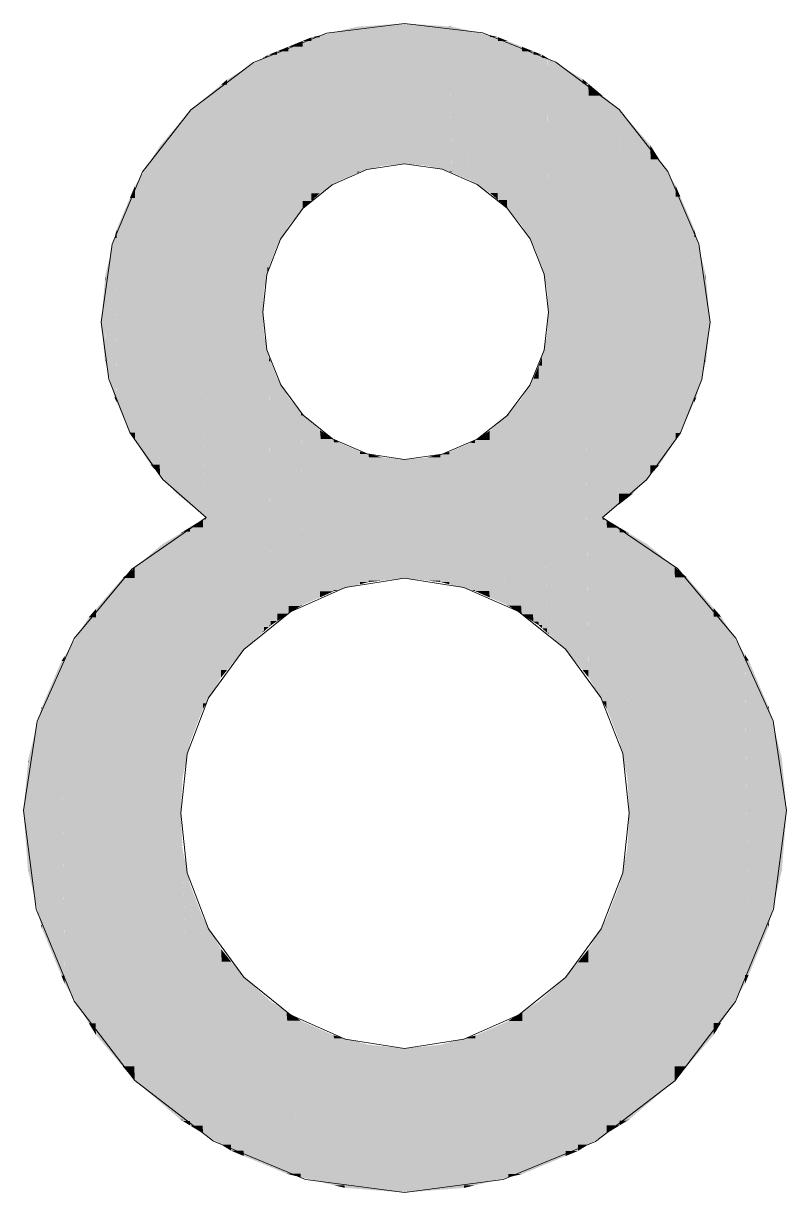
# Model space of a CAD drawing. Extents: x -1 to 1342, y -35 to 723.
# Drawn here: x 1213.49 to 1214.868, y 276.803 to 278.916 of the extents above; entities that cross this region are included whole.
import ezdxf

# ---------------------------------------------------------------- set-up
doc = ezdxf.new("R2010")
doc.units = 0
doc.layers.get('0').update_dxf_attribs({"lineweight": 18})
doc.layers.add('P11_Plankopf_Ausführung_AF_4_800 Plankopf', color=7, linetype='Continuous', lineweight=25)

# ---------------------------------------------------------------- blocks, each defined once
blk = doc.blocks.new('Referenz-A0SKLQSHLL', base_point=(1054.4775, 131.3883))
at = {"layer": 'P11_Plankopf_Ausführung_AF_4_800 Plankopf', "color": 0, "linetype": 'Continuous', "lineweight": 13, "ltscale": 16.9}
for p, q in [((1214.1777, 278.9157), (1214.0369, 278.8982)), ((1214.3192, 278.8987), (1214.1777, 278.9157)), ((1214.0369, 278.8982), (1213.9054, 278.8448)), ((1214.4515, 278.8457), (1214.3192, 278.8987)), ((1213.9054, 278.8448), (1213.7922, 278.7593)), ((1214.5655, 278.7603), (1214.4515, 278.8457)), ((1213.7922, 278.7593), (1213.705, 278.6473)), ((1214.6536, 278.6482), (1214.5655, 278.7603)), ((1214.1101, 278.6517), (1214.0475, 278.624)), ((1214.1777, 278.6622), (1214.1101, 278.6517)), ((1214.246, 278.6522), (1214.1777, 278.6622)), ((1214.3094, 278.6248), (1214.246, 278.6522)), ((1213.705, 278.6473), (1213.6498, 278.5166)), ((1214.7097, 278.5172), (1214.6536, 278.6482)), ((1214.0475, 278.624), (1213.9942, 278.581)), ((1214.3636, 278.582), (1214.3094, 278.6248)), ((1213.9942, 278.581), (1213.9538, 278.5257)), ((1214.4048, 278.5266), (1214.3636, 278.582)), ((1213.9538, 278.5257), (1213.9292, 278.4619)), ((1214.4303, 278.4624), (1214.4048, 278.5266)), ((1213.6498, 278.5166), (1213.6303, 278.3761)), ((1214.7299, 278.3761), (1214.7097, 278.5172)), ((1213.9292, 278.4619), (1213.9219, 278.3938)), ((1214.4383, 278.3938), (1214.4303, 278.4624)), ((1213.6303, 278.3761), (1213.6441, 278.2732)), ((1213.9219, 278.3938), (1213.9294, 278.3261)), ((1214.43, 278.3256), (1214.4383, 278.3938)), ((1214.7153, 278.2726), (1214.7299, 278.3761)), ((1213.9294, 278.3261), (1213.9543, 278.2626)), ((1214.4044, 278.2618), (1214.43, 278.3256)), ((1213.6441, 278.2732), (1213.6819, 278.1765)), ((1214.6763, 278.1757), (1214.7153, 278.2726)), ((1213.9543, 278.2626), (1213.9947, 278.2078)), ((1214.3631, 278.2068), (1214.4044, 278.2618)), ((1213.9947, 278.2078), (1214.0479, 278.1653)), ((1214.309, 278.1644), (1214.3631, 278.2068)), ((1213.6819, 278.1765), (1213.7416, 278.0916)), ((1214.0479, 278.1653), (1214.1103, 278.138)), ((1214.2458, 278.1374), (1214.309, 278.1644)), ((1214.6153, 278.0909), (1214.6763, 278.1757)), ((1214.1103, 278.138), (1214.1777, 278.1277)), ((1214.1777, 278.1277), (1214.2458, 278.1374)), ((1213.7416, 278.0916), (1213.8197, 278.0232)), ((1214.5357, 278.0232), (1214.6153, 278.0909)), ((1213.8197, 278.0232), (1213.6857, 277.9298)), ((1214.6711, 277.9308), (1214.5357, 278.0232)), ((1214.7764, 277.8052), (1214.6711, 277.9308)), ((1213.6857, 277.9298), (1213.5815, 277.8041)), ((1214.1777, 277.9131), (1214.0708, 277.8964)), ((1214.2849, 277.8966), (1214.1777, 277.9131)), ((1214.0708, 277.8964), (1213.9719, 277.8525)), ((1214.3842, 277.853), (1214.2849, 277.8966)), ((1213.9719, 277.8525), (1213.8878, 277.7846)), ((1214.4688, 277.7851), (1214.3842, 277.853)), ((1213.5815, 277.8041), (1213.5145, 277.6552)), ((1214.8437, 277.6558), (1214.7764, 277.8052)), ((1213.8878, 277.7846), (1213.8241, 277.6972)), ((1214.5329, 277.6976), (1214.4688, 277.7851)), ((1213.8241, 277.6972), (1213.7851, 277.5962)), ((1214.5723, 277.5965), (1214.5329, 277.6976)), ((1213.5145, 277.6552), (1213.4896, 277.4938)), ((1214.8682, 277.4938), (1214.8437, 277.6558)), ((1213.7851, 277.5962), (1213.7737, 277.4887)), ((1214.5841, 277.4887), (1214.5723, 277.5965)), ((1213.4896, 277.4938), (1213.5127, 277.3153)), ((1213.7737, 277.4887), (1213.7851, 277.3811)), ((1214.5723, 277.3808), (1214.5841, 277.4887)), ((1214.8447, 277.3151), (1214.8682, 277.4938)), ((1213.7851, 277.3811), (1213.824, 277.2801)), ((1214.533, 277.2796), (1214.5723, 277.3808)), ((1213.5127, 277.3153), (1213.5813, 277.149)), ((1214.7757, 277.1485), (1214.8447, 277.3151)), ((1213.824, 277.2801), (1213.8877, 277.1926)), ((1214.4689, 277.1921), (1214.533, 277.2796)), ((1213.8877, 277.1926), (1213.9719, 277.1246)), ((1214.3843, 277.1242), (1214.4689, 277.1921)), ((1213.5813, 277.149), (1213.6906, 277.006)), ((1214.666, 277.0055), (1214.7757, 277.1485)), ((1213.9719, 277.1246), (1214.0708, 277.0807)), ((1214.2849, 277.0804), (1214.3843, 277.1242)), ((1214.0708, 277.0807), (1214.1777, 277.0639)), ((1214.1777, 277.0639), (1214.2849, 277.0804)), ((1213.6906, 277.006), (1213.8332, 276.8962)), ((1214.5229, 276.8958), (1214.666, 277.0055)), ((1213.8332, 276.8962), (1213.9993, 276.8271)), ((1214.3564, 276.8268), (1214.5229, 276.8958)), ((1213.9993, 276.8271), (1214.1777, 276.8033)), ((1214.1777, 276.8033), (1214.3564, 276.8268))]:
    blk.add_line(p, q, dxfattribs=at)
at = {"layer": 'P11_Plankopf_Ausführung_AF_4_800 Plankopf', "color": 0, "linetype": 'Continuous', "lineweight": 0, "ltscale": 0.0169}
for points in [[(1214.0926, 278.9019), (1214.0594, 278.9019), (1214.0926, 278.9096)], [(1214.097, 278.9096), (1214.0926, 278.9096), (1214.097, 278.9099)], [(1214.097, 278.6475), (1214.0926, 278.6475), (1214.0926, 278.9096)], [(1214.097, 278.6475), (1214.097, 278.9096), (1214.0926, 278.9096)], [(1214.1368, 278.9099), (1214.097, 278.9099), (1214.1368, 278.9128)], [(1214.1368, 278.658), (1214.097, 278.658), (1214.097, 278.9099)], [(1214.1368, 278.658), (1214.1368, 278.9099), (1214.097, 278.9099)], [(1214.1777, 278.9128), (1214.1368, 278.9128), (1214.1777, 278.9157)], [(1214.1777, 278.6622), (1214.1368, 278.6622), (1214.1368, 278.9128)], [(1214.1777, 278.6622), (1214.1777, 278.9128), (1214.1368, 278.9128)], [(1214.2184, 278.6622), (1214.1777, 278.6622), (1214.1777, 278.9157)], [(1214.219, 278.9129), (1214.1781, 278.9129), (1214.1777, 278.9157)], [(1214.219, 278.6584), (1214.219, 278.9129), (1214.1781, 278.9129)], [(1214.2577, 278.6584), (1214.219, 278.6584), (1214.219, 278.9129)], [(1214.2592, 278.9102), (1214.2194, 278.9102), (1214.219, 278.9129)], [(1214.2592, 278.6481), (1214.2592, 278.9102), (1214.2194, 278.9102)], [(1214.2631, 278.6481), (1214.2592, 278.6481), (1214.2592, 278.9102)], [(1214.2632, 278.91), (1214.2592, 278.91), (1214.2592, 278.9102)], [(1214.2632, 278.6464), (1214.2632, 278.91), (1214.2592, 278.91)], [(1214.2955, 278.6464), (1214.2632, 278.6464), (1214.2632, 278.91)], [(1214.2974, 278.9022), (1214.2641, 278.9022), (1214.2632, 278.91)], [(1213.9942, 278.8735), (1213.9682, 278.8735), (1213.9942, 278.8841)], [(1214.0095, 278.8841), (1213.9942, 278.8841), (1214.0095, 278.8903)], [(1214.0095, 278.5948), (1213.9942, 278.5948), (1213.9942, 278.8841)], [(1214.0095, 278.5948), (1214.0095, 278.8841), (1213.9942, 278.8841)], [(1214.0248, 278.8903), (1214.0095, 278.8903), (1214.0248, 278.8938)], [(1214.0248, 278.6085), (1214.0095, 278.6085), (1214.0095, 278.8903)], [(1214.0248, 278.6085), (1214.0248, 278.8903), (1214.0095, 278.8903)], [(1214.0594, 278.8938), (1214.0248, 278.8938), (1214.0594, 278.9019)], [(1214.0594, 278.6308), (1214.0248, 278.6308), (1214.0248, 278.8938)], [(1214.0594, 278.6308), (1214.0594, 278.8938), (1214.0248, 278.8938)], [(1214.0926, 278.6455), (1214.0594, 278.6455), (1214.0594, 278.9019)], [(1214.0926, 278.6455), (1214.0926, 278.9019), (1214.0594, 278.9019)], [(1214.2974, 278.6316), (1214.2974, 278.9022), (1214.2641, 278.9022)], [(1214.3298, 278.6316), (1214.2974, 278.6316), (1214.2974, 278.9022)], [(1214.3324, 278.8942), (1214.2983, 278.8942), (1214.2974, 278.9022)], [(1214.3324, 278.6094), (1214.3324, 278.8942), (1214.2983, 278.8942)], [(1214.3461, 278.6094), (1214.3324, 278.6094), (1214.3324, 278.8942)], [(1214.3467, 278.8909), (1214.3326, 278.8909), (1214.3324, 278.8942)], [(1214.3467, 278.5969), (1214.3467, 278.8909), (1214.3326, 278.8909)], [(1214.3628, 278.5969), (1214.3467, 278.5969), (1214.3467, 278.8909)], [(1214.3636, 278.8841), (1214.3471, 278.8841), (1214.3467, 278.8909)], [(1214.3636, 278.582), (1214.3636, 278.8841), (1214.3471, 278.8841)], [(1214.3875, 278.582), (1214.3636, 278.582), (1214.3636, 278.8841)], [(1214.3901, 278.8735), (1214.3644, 278.8735), (1214.3636, 278.8841)], [(1213.9476, 278.8591), (1213.9327, 278.8591), (1213.9476, 278.8651)], [(1213.9682, 278.8651), (1213.9476, 278.8651), (1213.9682, 278.8735)], [(1213.9682, 278.5491), (1213.9476, 278.5491), (1213.9476, 278.8651)], [(1213.9682, 278.5491), (1213.9682, 278.8651), (1213.9476, 278.8651)], [(1213.9942, 278.581), (1213.9682, 278.581), (1213.9682, 278.8735)], [(1213.9942, 278.581), (1213.9942, 278.8735), (1213.9682, 278.8735)], [(1214.3901, 278.55), (1214.3901, 278.8735), (1214.3644, 278.8735)], [(1214.4091, 278.55), (1214.3901, 278.55), (1214.3901, 278.8735)], [(1214.4112, 278.865), (1214.3906, 278.865), (1214.3901, 278.8735)], [(1214.4112, 278.5143), (1214.4112, 278.865), (1214.3906, 278.865)], [(1214.4248, 278.5143), (1214.4112, 278.5143), (1214.4112, 278.865)], [(1214.4262, 278.859), (1214.4115, 278.859), (1214.4112, 278.865)], [(1213.9219, 278.8325), (1213.8878, 278.8325), (1213.9219, 278.853)], [(1213.9241, 278.853), (1213.9219, 278.853), (1213.9241, 278.8544)], [(1213.9241, 278.4349), (1213.9219, 278.4349), (1213.9219, 278.853)], [(1213.9241, 278.4349), (1213.9241, 278.853), (1213.9219, 278.853)], [(1213.9305, 278.8544), (1213.9241, 278.8544), (1213.9305, 278.8582)], [(1213.9305, 278.4647), (1213.9241, 278.4647), (1213.9241, 278.8544)], [(1213.9305, 278.4647), (1213.9305, 278.8544), (1213.9241, 278.8544)], [(1213.9327, 278.8582), (1213.9305, 278.8582), (1213.9327, 278.8591)], [(1213.9327, 278.4751), (1213.9305, 278.4751), (1213.9305, 278.8582)], [(1213.9327, 278.4751), (1213.9327, 278.8582), (1213.9305, 278.8582)], [(1213.9476, 278.5135), (1213.9327, 278.5135), (1213.9327, 278.8591)], [(1213.9476, 278.5135), (1213.9476, 278.8591), (1213.9327, 278.8591)], [(1214.4262, 278.4766), (1214.4262, 278.859), (1214.4115, 278.859)], [(1214.4266, 278.4766), (1214.4262, 278.4766), (1214.4262, 278.859)], [(1214.4266, 278.8588), (1214.4262, 278.8588), (1214.4262, 278.859)], [(1214.4266, 278.4757), (1214.4266, 278.8588), (1214.4262, 278.8588)], [(1214.4348, 278.4757), (1214.4266, 278.4757), (1214.4266, 278.8588)], [(1214.4356, 278.8534), (1214.4267, 278.8534), (1214.4266, 278.8588)], [(1214.4356, 278.4352), (1214.4356, 278.8534), (1214.4267, 278.8534)], [(1214.4381, 278.4352), (1214.4356, 278.4352), (1214.4356, 278.8534)], [(1214.4383, 278.8518), (1214.4357, 278.8518), (1214.4356, 278.8534)], [(1214.4383, 278.3938), (1214.4383, 278.8518), (1214.4357, 278.8518)], [(1214.468, 277.8123), (1214.4383, 277.8123), (1214.4383, 278.8518)], [(1214.4688, 278.8336), (1214.4388, 278.8336), (1214.4383, 278.8518)], [(1213.8878, 278.8142), (1213.8575, 278.8142), (1213.8878, 278.8325)], [(1213.9219, 277.8152), (1213.8878, 277.8152), (1213.8878, 278.8325)], [(1213.9219, 277.8152), (1213.9219, 278.8325), (1213.8878, 278.8325)], [(1214.4688, 277.7851), (1214.4688, 278.8336), (1214.4388, 278.8336)], [(1214.4987, 277.7851), (1214.4688, 277.7851), (1214.4688, 278.8336)], [(1214.4998, 278.8151), (1214.4693, 278.8151), (1214.4688, 278.8336)], [(1213.8468, 278.7824), (1213.8197, 278.7824), (1213.8468, 278.8052)], [(1213.8575, 278.8052), (1213.8468, 278.8052), (1213.8575, 278.8142)], [(1213.8575, 277.7473), (1213.8468, 277.7473), (1213.8468, 278.8052)], [(1213.8575, 277.7473), (1213.8575, 278.8052), (1213.8468, 278.8052)], [(1213.8878, 277.7846), (1213.8575, 277.7846), (1213.8575, 278.8142)], [(1213.8878, 277.7846), (1213.8878, 278.8142), (1213.8575, 278.8142)], [(1214.4998, 277.7472), (1214.4998, 278.8151), (1214.4693, 278.8151)], [(1214.5099, 277.7472), (1214.4998, 277.7472), (1214.4998, 278.8151)], [(1214.5101, 278.8065), (1214.4998, 278.8065), (1214.4998, 278.8151)], [(1214.5101, 277.7346), (1214.5101, 278.8065), (1214.4998, 278.8065)], [(1214.5347, 277.7346), (1214.5101, 277.7346), (1214.5101, 278.8065)], [(1214.5357, 278.7851), (1214.5106, 278.7851), (1214.5101, 278.8065)], [(1213.8197, 278.7593), (1213.7922, 278.7593), (1213.8197, 278.7824)], [(1213.8468, 277.7341), (1213.8197, 277.7341), (1213.8197, 278.7824)], [(1213.8468, 277.7341), (1213.8468, 278.7824), (1213.8197, 278.7824)], [(1214.5357, 277.6906), (1214.5357, 278.7851), (1214.5106, 278.7851)], [(1214.5655, 278.0465), (1214.5357, 278.0465), (1214.5357, 278.7851)], [(1214.5655, 278.7603), (1214.5367, 278.7603), (1214.5357, 278.7851)], [(1213.7922, 278.7287), (1213.7657, 278.7287), (1213.7922, 278.7593)], [(1213.8188, 278.0453), (1213.7922, 278.0453), (1213.7922, 278.7593)], [(1213.8197, 278.0232), (1213.8197, 278.7593), (1213.7922, 278.7593)], [(1214.5655, 278.0465), (1214.5655, 278.7603), (1214.5367, 278.7603)], [(1214.5906, 278.0662), (1214.5655, 278.0662), (1214.5655, 278.7603)], [(1214.5906, 278.7316), (1214.5666, 278.7316), (1214.5655, 278.7603)], [(1213.7657, 278.6948), (1213.7364, 278.6948), (1213.7657, 278.7287)], [(1213.7914, 278.0667), (1213.7657, 278.0667), (1213.7657, 278.7287)], [(1213.7922, 278.0453), (1213.7922, 278.7287), (1213.7657, 278.7287)], [(1214.5906, 278.0662), (1214.5906, 278.7316), (1214.5666, 278.7316)], [(1214.6219, 278.1001), (1214.5906, 278.1001), (1214.5906, 278.7316)], [(1214.6219, 278.6958), (1214.5924, 278.6958), (1214.5906, 278.7316)], [(1213.7364, 278.6676), (1213.7194, 278.6676), (1213.7364, 278.6948)], [(1213.7642, 278.0994), (1213.7364, 278.0994), (1213.7364, 278.6948)], [(1213.7657, 278.0667), (1213.7657, 278.6948), (1213.7364, 278.6948)], [(1214.6219, 278.1001), (1214.6219, 278.6958), (1214.5924, 278.6958)], [(1214.6379, 278.1175), (1214.6219, 278.1175), (1214.6219, 278.6958)], [(1214.6379, 278.6703), (1214.6226, 278.6703), (1214.6219, 278.6958)], [(1214.6379, 278.1175), (1214.6379, 278.6703), (1214.6226, 278.6703)], [(1214.6675, 278.1623), (1214.6379, 278.1623), (1214.6379, 278.6703)], [(1214.6675, 278.6232), (1214.6407, 278.6232), (1214.6379, 278.6703)], [(1213.7194, 278.6224), (1213.6913, 278.6224), (1213.7194, 278.6676)], [(1213.7358, 278.1183), (1213.7194, 278.1183), (1213.7194, 278.6676)], [(1213.7364, 278.0994), (1213.7364, 278.6676), (1213.7194, 278.6676)], [(1214.097, 278.6475), (1214.1368, 278.658), (1214.097, 278.658)], [(1214.1368, 278.658), (1214.1777, 278.6622), (1214.1368, 278.6622)], [(1214.219, 278.6584), (1214.2184, 278.6622), (1214.1777, 278.6622)], [(1214.2592, 278.6481), (1214.2577, 278.6584), (1214.219, 278.6584)], [(1214.0248, 278.6085), (1214.0594, 278.6308), (1214.0248, 278.6308)], [(1214.0594, 278.6308), (1214.0926, 278.6455), (1214.0594, 278.6455)], [(1214.0926, 278.6455), (1214.097, 278.6475), (1214.0926, 278.6475)], [(1214.2632, 278.6464), (1214.2631, 278.6481), (1214.2592, 278.6481)], [(1214.2974, 278.6316), (1214.2955, 278.6464), (1214.2632, 278.6464)], [(1214.3324, 278.6094), (1214.3298, 278.6316), (1214.2974, 278.6316)], [(1213.6913, 278.6003), (1213.6819, 278.6003), (1213.6913, 278.6224)], [(1213.717, 278.162), (1213.6913, 278.162), (1213.6913, 278.6224)], [(1213.7194, 278.1183), (1213.7194, 278.6224), (1213.6913, 278.6224)], [(1214.0095, 278.5948), (1214.0248, 278.6085), (1214.0095, 278.6085)], [(1214.3467, 278.5969), (1214.3461, 278.6094), (1214.3324, 278.6094)], [(1214.6675, 278.1623), (1214.6675, 278.6232), (1214.6407, 278.6232)], [(1214.6763, 278.1757), (1214.6675, 278.1757), (1214.6675, 278.6232)], [(1214.6763, 278.6026), (1214.6679, 278.6026), (1214.6675, 278.6232)], [(1213.6819, 278.5439), (1213.6581, 278.5439), (1213.6819, 278.6003)], [(1213.691, 278.1765), (1213.6819, 278.1765), (1213.6819, 278.6003)], [(1213.6913, 278.162), (1213.6913, 278.6003), (1213.6819, 278.6003)], [(1213.9942, 278.581), (1214.0095, 278.5948), (1213.9942, 278.5948)], [(1214.3636, 278.582), (1214.3628, 278.5969), (1214.3467, 278.5969)], [(1214.6763, 278.1757), (1214.6763, 278.6026), (1214.6679, 278.6026)], [(1214.7012, 278.231), (1214.6763, 278.231), (1214.6763, 278.6026)], [(1214.7012, 278.5445), (1214.6802, 278.5445), (1214.6763, 278.6026)], [(1213.9682, 278.5491), (1213.9942, 278.581), (1213.9682, 278.581)], [(1214.3901, 278.55), (1214.3875, 278.582), (1214.3636, 278.582)], [(1213.6581, 278.5279), (1213.6541, 278.5279), (1213.6581, 278.5439)], [(1213.6784, 278.231), (1213.6581, 278.231), (1213.6581, 278.5439)], [(1213.6819, 278.1765), (1213.6819, 278.5439), (1213.6581, 278.5439)], [(1213.9476, 278.5135), (1213.9682, 278.5491), (1213.9476, 278.5491)], [(1214.4112, 278.5143), (1214.4091, 278.55), (1214.3901, 278.55)], [(1214.7012, 278.231), (1214.7012, 278.5445), (1214.6802, 278.5445)], [(1214.7049, 278.2393), (1214.7012, 278.2393), (1214.7012, 278.5445)], [(1214.7049, 278.5298), (1214.7014, 278.5298), (1214.7012, 278.5445)], [(1213.6541, 278.4611), (1213.6376, 278.4611), (1213.6541, 278.5279)], [(1213.6579, 278.24), (1213.6541, 278.24), (1213.6541, 278.5279)], [(1213.6581, 278.231), (1213.6581, 278.5279), (1213.6541, 278.5279)], [(1214.7049, 278.2393), (1214.7049, 278.5298), (1214.7014, 278.5298)], [(1214.7222, 278.3039), (1214.7049, 278.3039), (1214.7049, 278.5298)], [(1214.7222, 278.4614), (1214.7102, 278.4614), (1214.7049, 278.5298)], [(1213.9327, 278.4751), (1213.9476, 278.5135), (1213.9327, 278.5135)], [(1214.4262, 278.4766), (1214.4248, 278.5143), (1214.4112, 278.5143)], [(1213.6376, 278.4516), (1213.6367, 278.4516), (1213.6376, 278.4611)], [(1213.6493, 278.3039), (1213.6376, 278.3039), (1213.6376, 278.4611)], [(1213.6541, 278.24), (1213.6541, 278.4611), (1213.6376, 278.4611)], [(1213.9241, 278.4349), (1213.9305, 278.4647), (1213.9241, 278.4647)], [(1213.9305, 278.4647), (1213.9327, 278.4751), (1213.9305, 278.4751)], [(1214.4266, 278.4757), (1214.4266, 278.4766), (1214.4262, 278.4766)], [(1214.4356, 278.4352), (1214.4348, 278.4757), (1214.4266, 278.4757)], [(1214.7222, 278.3039), (1214.7222, 278.4614), (1214.7102, 278.4614)], [(1214.7229, 278.3067), (1214.7222, 278.3067), (1214.7222, 278.4614)], [(1214.7229, 278.4531), (1214.7222, 278.4531), (1214.7222, 278.4614)], [(1213.6367, 278.3761), (1213.6303, 278.3761), (1213.6367, 278.4516)], [(1213.6375, 278.3071), (1213.6367, 278.3071), (1213.6367, 278.4516)], [(1213.6376, 278.3039), (1213.6376, 278.4516), (1213.6367, 278.4516)], [(1214.7229, 278.3067), (1214.7229, 278.4531), (1214.7222, 278.4531)], [(1214.7299, 278.3761), (1214.7229, 278.3761), (1214.7229, 278.4531)], [(1213.9219, 278.3938), (1213.9241, 278.4349), (1213.9219, 278.4349)], [(1214.4383, 278.3938), (1214.4381, 278.4352), (1214.4356, 278.4352)], [(1213.6367, 278.3071), (1213.6367, 278.3761), (1213.6303, 278.3761)], [(1213.9243, 277.8173), (1213.9219, 277.8173), (1213.9219, 278.3938)], [(1213.9243, 278.3529), (1213.922, 278.3529), (1213.9219, 278.3938)], [(1214.4383, 278.3526), (1214.4355, 278.3526), (1214.4383, 278.3938)], [(1214.7229, 278.3067), (1214.7299, 278.3761), (1214.7229, 278.3761)], [(1213.9243, 277.8173), (1213.9243, 278.3529), (1213.922, 278.3529)], [(1213.933, 277.8252), (1213.9243, 277.8252), (1213.9243, 278.3529)], [(1213.933, 278.3129), (1213.9249, 278.3129), (1213.9243, 278.3529)], [(1214.4355, 278.3123), (1214.4262, 278.3123), (1214.4355, 278.3526)], [(1214.4383, 277.8148), (1214.4355, 277.8148), (1214.4355, 278.3526)], [(1214.4383, 277.8123), (1214.4383, 278.3526), (1214.4355, 278.3526)], [(1213.933, 277.8252), (1213.933, 278.3129), (1213.9249, 278.3129)], [(1213.9362, 277.828), (1213.933, 277.828), (1213.933, 278.3129)], [(1213.9362, 278.305), (1213.9331, 278.305), (1213.933, 278.3129)], [(1214.4262, 278.2971), (1214.4201, 278.2971), (1214.4262, 278.3123)], [(1214.4353, 277.823), (1214.4262, 277.823), (1214.4262, 278.3123)], [(1214.4355, 277.8148), (1214.4355, 278.3123), (1214.4262, 278.3123)], [(1213.6376, 278.3039), (1213.6375, 278.3071), (1213.6367, 278.3071)], [(1213.6541, 278.24), (1213.6493, 278.3039), (1213.6376, 278.3039)], [(1213.9362, 277.828), (1213.9362, 278.305), (1213.9331, 278.305)], [(1213.948, 277.8357), (1213.9362, 277.8357), (1213.9362, 278.305)], [(1213.948, 278.2748), (1213.9369, 278.2748), (1213.9362, 278.305)], [(1214.4201, 278.274), (1214.4108, 278.274), (1214.4201, 278.2971)], [(1214.4262, 277.8285), (1214.4201, 277.8285), (1214.4201, 278.2971)], [(1214.4262, 277.823), (1214.4262, 278.2971), (1214.4201, 278.2971)], [(1214.7049, 278.2393), (1214.7222, 278.3039), (1214.7049, 278.3039)], [(1214.7222, 278.3039), (1214.7229, 278.3067), (1214.7222, 278.3067)], [(1213.948, 277.8357), (1213.948, 278.2748), (1213.9369, 278.2748)], [(1213.9687, 277.8491), (1213.948, 277.8491), (1213.948, 278.2748)], [(1213.9687, 278.2394), (1213.9497, 278.2394), (1213.948, 278.2748)], [(1214.4108, 278.2385), (1214.3896, 278.2385), (1214.4108, 278.274)], [(1214.42, 277.8345), (1214.4108, 277.8345), (1214.4108, 278.274)], [(1214.4201, 277.8285), (1214.4201, 278.274), (1214.4108, 278.274)], [(1213.6581, 278.231), (1213.6579, 278.24), (1213.6541, 278.24)], [(1213.6819, 278.1765), (1213.6784, 278.231), (1213.6581, 278.231)], [(1213.9687, 277.8491), (1213.9687, 278.2394), (1213.9497, 278.2394)], [(1213.9907, 277.8633), (1213.9687, 277.8633), (1213.9687, 278.2394)], [(1213.9907, 278.2126), (1213.9703, 278.2126), (1213.9687, 278.2394)], [(1214.3896, 278.2094), (1214.3653, 278.2094), (1214.3896, 278.2385)], [(1214.4101, 277.8481), (1214.3896, 277.8481), (1214.3896, 278.2385)], [(1214.4108, 277.8345), (1214.4108, 278.2385), (1214.3896, 278.2385)], [(1214.6763, 278.1757), (1214.7012, 278.231), (1214.6763, 278.231)], [(1214.7012, 278.231), (1214.7049, 278.2393), (1214.7012, 278.2393)], [(1213.9907, 277.8633), (1213.9907, 278.2126), (1213.9703, 278.2126)], [(1213.9947, 277.8651), (1213.9907, 277.8651), (1213.9907, 278.2126)], [(1213.9947, 278.2078), (1213.9908, 278.2078), (1213.9907, 278.2126)], [(1213.9947, 277.8651), (1213.9947, 278.2078), (1213.9908, 278.2078)], [(1214.0253, 277.8787), (1213.9947, 277.8787), (1213.9947, 278.2078)], [(1214.0253, 278.1806), (1213.9972, 278.1806), (1213.9947, 278.2078)], [(1214.3631, 278.1796), (1214.3319, 278.1796), (1214.3631, 278.2068)], [(1214.3653, 278.2068), (1214.3631, 278.2068), (1214.3653, 278.2094)], [(1214.3653, 277.8647), (1214.3631, 277.8647), (1214.3631, 278.2068)], [(1214.3653, 277.8638), (1214.3653, 278.2068), (1214.3631, 278.2068)], [(1214.3886, 277.8638), (1214.3653, 277.8638), (1214.3653, 278.2094)], [(1214.3896, 277.8481), (1214.3896, 278.2094), (1214.3653, 278.2094)], [(1213.6913, 278.162), (1213.691, 278.1765), (1213.6819, 278.1765)], [(1214.0253, 277.8787), (1214.0253, 278.1806), (1213.9972, 278.1806)], [(1214.0502, 277.8897), (1214.0253, 277.8897), (1214.0253, 278.1806)], [(1214.0502, 278.1647), (1214.0267, 278.1647), (1214.0253, 278.1806)], [(1214.0502, 277.8897), (1214.0502, 278.1647), (1214.0267, 278.1647)], [(1214.0598, 277.8923), (1214.0502, 277.8923), (1214.0502, 278.1647)], [(1214.0598, 278.1585), (1214.0504, 278.1585), (1214.0502, 278.1647)], [(1214.3056, 278.1577), (1214.2969, 278.1577), (1214.3056, 278.1631)], [(1214.3319, 278.1631), (1214.3056, 278.1631), (1214.3319, 278.1796)], [(1214.3309, 277.89), (1214.3056, 277.89), (1214.3056, 278.1631)], [(1214.3319, 277.8784), (1214.3319, 278.1631), (1214.3056, 278.1631)], [(1214.3617, 277.8784), (1214.3319, 277.8784), (1214.3319, 278.1796)], [(1214.3631, 277.8647), (1214.3631, 278.1796), (1214.3319, 278.1796)], [(1214.6675, 278.1623), (1214.6763, 278.1757), (1214.6675, 278.1757)], [(1213.7194, 278.1183), (1213.717, 278.162), (1213.6913, 278.162)], [(1214.0598, 277.8923), (1214.0598, 278.1585), (1214.0504, 278.1585)], [(1214.0973, 277.9022), (1214.0598, 277.9022), (1214.0598, 278.1585)], [(1214.0973, 278.1421), (1214.0622, 278.1421), (1214.0598, 278.1585)], [(1214.0973, 277.9022), (1214.0973, 278.1421), (1214.0622, 278.1421)], [(1214.113, 277.9064), (1214.0973, 277.9064), (1214.0973, 278.1421)], [(1214.113, 278.138), (1214.0976, 278.138), (1214.0973, 278.1421)], [(1214.2969, 278.1415), (1214.2589, 278.1415), (1214.2969, 278.1577)], [(1214.3055, 277.8923), (1214.2969, 277.8923), (1214.2969, 278.1577)], [(1214.3056, 277.89), (1214.3056, 278.1577), (1214.2969, 278.1577)], [(1214.6379, 278.1175), (1214.6675, 278.1623), (1214.6379, 278.1623)], [(1214.113, 277.9064), (1214.113, 278.138), (1214.0976, 278.138)], [(1214.1369, 277.9089), (1214.113, 277.9089), (1214.113, 278.138)], [(1214.1369, 278.1318), (1214.1137, 278.1318), (1214.113, 278.138)], [(1214.1369, 277.9089), (1214.1369, 278.1318), (1214.1137, 278.1318)], [(1214.1777, 277.9131), (1214.1369, 277.9131), (1214.1369, 278.1318)], [(1214.1777, 278.1277), (1214.1377, 278.1277), (1214.1369, 278.1318)], [(1214.1777, 277.9131), (1214.1777, 278.1277), (1214.1377, 278.1277)], [(1214.2188, 278.1277), (1214.1777, 278.1277), (1214.2188, 278.1314)], [(1214.2181, 277.9131), (1214.1777, 277.9131), (1214.1777, 278.1277)], [(1214.2188, 277.909), (1214.2188, 278.1277), (1214.1777, 278.1277)], [(1214.2426, 278.1314), (1214.2188, 278.1314), (1214.2426, 278.1374)], [(1214.2423, 277.909), (1214.2188, 277.909), (1214.2188, 278.1314)], [(1214.2426, 277.9066), (1214.2426, 278.1314), (1214.2188, 278.1314)], [(1214.2589, 278.1374), (1214.2426, 278.1374), (1214.2589, 278.1415)], [(1214.2586, 277.9066), (1214.2426, 277.9066), (1214.2426, 278.1374)], [(1214.2589, 277.9023), (1214.2589, 278.1374), (1214.2426, 278.1374)], [(1214.2954, 277.9023), (1214.2589, 277.9023), (1214.2589, 278.1415)], [(1214.2969, 277.8923), (1214.2969, 278.1415), (1214.2589, 278.1415)], [(1213.7364, 278.0994), (1213.7358, 278.1183), (1213.7194, 278.1183)], [(1214.5906, 278.0662), (1214.6219, 278.1001), (1214.5906, 278.1001)], [(1214.6219, 278.1001), (1214.6379, 278.1175), (1214.6219, 278.1175)], [(1213.7657, 278.0667), (1213.7642, 278.0994), (1213.7364, 278.0994)], [(1213.7922, 278.0453), (1213.7914, 278.0667), (1213.7657, 278.0667)], [(1214.5655, 278.0465), (1214.5906, 278.0662), (1214.5655, 278.0662)], [(1213.8197, 278.0232), (1213.8188, 278.0453), (1213.7922, 278.0453)], [(1214.5357, 278.0232), (1214.5655, 278.0465), (1214.5357, 278.0465)], [(1213.8142, 278.0054), (1213.7908, 278.0054), (1213.8142, 278.0198)], [(1213.8197, 278.0198), (1213.8142, 278.0198), (1213.8197, 278.0232)], [(1213.8197, 277.6873), (1213.8142, 277.6873), (1213.8142, 278.0198)], [(1213.8197, 277.6873), (1213.8197, 278.0198), (1213.8142, 278.0198)], [(1214.5427, 277.6906), (1214.5357, 277.6906), (1214.5357, 278.0232)], [(1214.5429, 278.0189), (1214.5358, 278.0189), (1214.5357, 278.0232)], [(1214.5429, 277.6783), (1214.5429, 278.0189), (1214.5358, 278.0189)], [(1214.563, 277.6783), (1214.5429, 277.6783), (1214.5429, 278.0189)], [(1214.5666, 278.0047), (1214.5437, 278.0047), (1214.5429, 278.0189)], [(1213.7727, 277.9742), (1213.74, 277.9742), (1213.7727, 277.9943)], [(1213.7737, 277.9943), (1213.7727, 277.9943), (1213.7737, 277.9949)], [(1213.7737, 276.9356), (1213.7727, 276.9356), (1213.7727, 277.9943)], [(1213.7737, 276.9351), (1213.7737, 277.9943), (1213.7727, 277.9943)], [(1213.7772, 277.9949), (1213.7737, 277.9949), (1213.7772, 277.9971)], [(1213.7772, 277.5536), (1213.7737, 277.5536), (1213.7737, 277.9949)], [(1213.7772, 277.5536), (1213.7772, 277.9949), (1213.7737, 277.9949)], [(1213.7908, 277.9971), (1213.7772, 277.9971), (1213.7908, 278.0054)], [(1213.7908, 277.6172), (1213.7772, 277.6172), (1213.7772, 277.9971)], [(1213.7908, 277.6172), (1213.7908, 277.9971), (1213.7772, 277.9971)], [(1213.8142, 277.6778), (1213.7908, 277.6778), (1213.7908, 278.0054)], [(1213.8142, 277.6778), (1213.8142, 278.0054), (1213.7908, 278.0054)], [(1214.5666, 277.6175), (1214.5666, 278.0047), (1214.5437, 278.0047)], [(1214.5784, 277.6175), (1214.5666, 277.6175), (1214.5666, 278.0047)], [(1214.5804, 277.9964), (1214.5668, 277.9964), (1214.5666, 278.0047)], [(1214.5804, 277.5538), (1214.5804, 277.9964), (1214.5668, 277.9964)], [(1214.5836, 277.5538), (1214.5804, 277.5538), (1214.5804, 277.9964)], [(1214.5841, 277.9941), (1214.5804, 277.9941), (1214.5804, 277.9964)], [(1214.5841, 277.4887), (1214.5841, 277.9941), (1214.5804, 277.9941)], [(1214.6162, 276.963), (1214.5841, 276.963), (1214.5841, 277.9941)], [(1214.6162, 277.9749), (1214.5847, 277.9749), (1214.5841, 277.9941)], [(1213.74, 277.9322), (1213.6906, 277.9322), (1213.74, 277.9742)], [(1213.7719, 276.9637), (1213.74, 276.9637), (1213.74, 277.9742)], [(1213.7727, 276.9356), (1213.7727, 277.9742), (1213.74, 277.9742)], [(1214.6162, 276.963), (1214.6162, 277.9749), (1214.5847, 277.9749)], [(1214.666, 277.0055), (1214.6162, 277.0055), (1214.6162, 277.9749)], [(1214.666, 277.9332), (1214.6183, 277.9332), (1214.6162, 277.9749)], [(1213.6906, 277.9136), (1213.6688, 277.9136), (1213.6906, 277.9322)], [(1213.7378, 277.006), (1213.6906, 277.006), (1213.6906, 277.9322)], [(1213.74, 276.9637), (1213.74, 277.9322), (1213.6906, 277.9322)], [(1214.666, 277.0055), (1214.666, 277.9332), (1214.6183, 277.9332)], [(1214.6882, 277.0315), (1214.666, 277.0315), (1214.666, 277.9332)], [(1214.6882, 277.9147), (1214.6664, 277.9147), (1214.666, 277.9332)], [(1213.6688, 277.8576), (1213.6205, 277.8576), (1213.6688, 277.9136)], [(1213.69, 277.0316), (1213.6688, 277.0316), (1213.6688, 277.9136)], [(1213.6906, 277.006), (1213.6906, 277.9136), (1213.6688, 277.9136)], [(1214.1369, 277.9089), (1214.1777, 277.9131), (1214.1369, 277.9131)], [(1214.2188, 277.909), (1214.2181, 277.9131), (1214.1777, 277.9131)], [(1214.6882, 277.0315), (1214.6882, 277.9147), (1214.6664, 277.9147)], [(1214.7363, 277.0879), (1214.6882, 277.0879), (1214.6882, 277.9147)], [(1214.7363, 277.8595), (1214.6914, 277.8595), (1214.6882, 277.9147)], [(1214.0253, 277.8787), (1214.0502, 277.8897), (1214.0253, 277.8897)], [(1214.0502, 277.8897), (1214.0598, 277.8923), (1214.0502, 277.8923)], [(1214.0598, 277.8923), (1214.0973, 277.9022), (1214.0598, 277.9022)], [(1214.0973, 277.9022), (1214.113, 277.9064), (1214.0973, 277.9064)], [(1214.113, 277.9064), (1214.1369, 277.9089), (1214.113, 277.9089)], [(1214.2426, 277.9066), (1214.2423, 277.909), (1214.2188, 277.909)], [(1214.2589, 277.9023), (1214.2586, 277.9066), (1214.2426, 277.9066)], [(1214.2969, 277.8923), (1214.2954, 277.9023), (1214.2589, 277.9023)], [(1214.3056, 277.89), (1214.3055, 277.8923), (1214.2969, 277.8923)], [(1214.3319, 277.8784), (1214.3309, 277.89), (1214.3056, 277.89)], [(1213.9947, 277.8651), (1214.0253, 277.8787), (1213.9947, 277.8787)], [(1214.3631, 277.8647), (1214.3617, 277.8784), (1214.3319, 277.8784)], [(1213.6205, 277.8428), (1213.6077, 277.8428), (1213.6205, 277.8576)], [(1213.6655, 277.0884), (1213.6205, 277.0884), (1213.6205, 277.8576)], [(1213.6688, 277.0316), (1213.6688, 277.8576), (1213.6205, 277.8576)], [(1213.948, 277.8357), (1213.9687, 277.8491), (1213.948, 277.8491)], [(1213.9687, 277.8491), (1213.9907, 277.8633), (1213.9687, 277.8633)], [(1213.9907, 277.8633), (1213.9947, 277.8651), (1213.9907, 277.8651)], [(1214.3653, 277.8638), (1214.3653, 277.8647), (1214.3631, 277.8647)], [(1214.3896, 277.8481), (1214.3886, 277.8638), (1214.3653, 277.8638)], [(1214.4108, 277.8345), (1214.4101, 277.8481), (1214.3896, 277.8481)], [(1214.7363, 277.0879), (1214.7363, 277.8595), (1214.6914, 277.8595)], [(1214.7498, 277.11), (1214.7363, 277.11), (1214.7363, 277.8595)], [(1214.7498, 277.844), (1214.7366, 277.844), (1214.7363, 277.8595)], [(1213.6077, 277.7729), (1213.5642, 277.7729), (1213.6077, 277.8428)], [(1213.6202, 277.1093), (1213.6077, 277.1093), (1213.6077, 277.8428)], [(1213.6205, 277.0884), (1213.6205, 277.8428), (1213.6077, 277.8428)], [(1213.9243, 277.8173), (1213.933, 277.8252), (1213.9243, 277.8252)], [(1213.933, 277.8252), (1213.9362, 277.828), (1213.933, 277.828)], [(1213.9362, 277.828), (1213.948, 277.8357), (1213.9362, 277.8357)], [(1214.4201, 277.8285), (1214.42, 277.8345), (1214.4108, 277.8345)], [(1214.4262, 277.823), (1214.4262, 277.8285), (1214.4201, 277.8285)], [(1214.7498, 277.11), (1214.7498, 277.844), (1214.7366, 277.844)], [(1214.7929, 277.1803), (1214.7498, 277.1803), (1214.7498, 277.844)], [(1214.7929, 277.7753), (1214.7543, 277.7753), (1214.7498, 277.844)], [(1213.8878, 277.7846), (1213.9219, 277.8152), (1213.8878, 277.8152)], [(1213.9219, 277.8152), (1213.9243, 277.8173), (1213.9219, 277.8173)], [(1214.4355, 277.8148), (1214.4353, 277.823), (1214.4262, 277.823)], [(1214.4383, 277.8123), (1214.4383, 277.8148), (1214.4355, 277.8148)], [(1214.4688, 277.7851), (1214.468, 277.8123), (1214.4383, 277.8123)], [(1213.8575, 277.7473), (1213.8878, 277.7846), (1213.8575, 277.7846)], [(1214.4998, 277.7472), (1214.4987, 277.7851), (1214.4688, 277.7851)], [(1213.5583, 277.6807), (1213.5229, 277.6807), (1213.5583, 277.7635)], [(1213.5642, 277.7635), (1213.5583, 277.7635), (1213.5642, 277.7729)], [(1213.564, 277.195), (1213.5583, 277.195), (1213.5583, 277.7635)], [(1213.5642, 277.1807), (1213.5642, 277.7635), (1213.5583, 277.7635)], [(1213.603, 277.1807), (1213.5642, 277.1807), (1213.5642, 277.7729)], [(1213.6077, 277.1093), (1213.6077, 277.7729), (1213.5642, 277.7729)], [(1214.7929, 277.1803), (1214.7929, 277.7753), (1214.7543, 277.7753)], [(1214.7998, 277.1967), (1214.7929, 277.1967), (1214.7929, 277.7753)], [(1214.7998, 277.7645), (1214.7931, 277.7645), (1214.7929, 277.7753)], [(1214.7998, 277.1967), (1214.7998, 277.7645), (1214.7931, 277.7645)], [(1214.8344, 277.2804), (1214.7998, 277.2804), (1214.7998, 277.7645)], [(1214.8344, 277.6835), (1214.8056, 277.6835), (1214.7998, 277.7645)], [(1213.8468, 277.7341), (1213.8575, 277.7473), (1213.8468, 277.7473)], [(1214.5101, 277.7346), (1214.5099, 277.7472), (1214.4998, 277.7472)], [(1213.8197, 277.6873), (1213.8468, 277.7341), (1213.8197, 277.7341)], [(1214.5357, 277.6906), (1214.5347, 277.7346), (1214.5101, 277.7346)], [(1213.5216, 277.5869), (1213.4985, 277.5869), (1213.5216, 277.6775)], [(1213.5229, 277.6775), (1213.5216, 277.6775), (1213.5229, 277.6807)], [(1213.5229, 277.2865), (1213.5216, 277.2865), (1213.5216, 277.6775)], [(1213.5229, 277.2807), (1213.5229, 277.6775), (1213.5216, 277.6775)], [(1213.552, 277.2807), (1213.5229, 277.2807), (1213.5229, 277.6807)], [(1213.5583, 277.195), (1213.5583, 277.6807), (1213.5229, 277.6807)], [(1213.7908, 277.6172), (1213.8142, 277.6778), (1213.7908, 277.6778)], [(1213.8142, 277.6778), (1213.8197, 277.6873), (1213.8142, 277.6873)], [(1214.5429, 277.6783), (1214.5427, 277.6906), (1214.5357, 277.6906)], [(1214.5666, 277.6175), (1214.563, 277.6783), (1214.5429, 277.6783)], [(1214.8344, 277.2804), (1214.8344, 277.6835), (1214.8056, 277.6835)], [(1214.8367, 277.2898), (1214.8344, 277.2898), (1214.8344, 277.6835)], [(1214.8367, 277.6782), (1214.8344, 277.6782), (1214.8344, 277.6835)], [(1214.8367, 277.2898), (1214.8367, 277.6782), (1214.8344, 277.6782)], [(1214.8597, 277.3856), (1214.8367, 277.3856), (1214.8367, 277.6782)], [(1214.8597, 277.5872), (1214.8438, 277.5872), (1214.8367, 277.6782)], [(1213.7772, 277.5536), (1213.7908, 277.6172), (1213.7772, 277.6172)], [(1214.5804, 277.5538), (1214.5784, 277.6175), (1214.5666, 277.6175)], [(1213.4979, 277.4938), (1213.4896, 277.4938), (1213.4979, 277.5805)], [(1213.4985, 277.5805), (1213.4979, 277.5805), (1213.4985, 277.5869)], [(1213.4985, 277.3859), (1213.4979, 277.3859), (1213.4979, 277.5805)], [(1213.4985, 277.3834), (1213.4985, 277.5805), (1213.4979, 277.5805)], [(1213.5141, 277.3834), (1213.4985, 277.3834), (1213.4985, 277.5869)], [(1213.5216, 277.2865), (1213.5216, 277.5869), (1213.4985, 277.5869)], [(1214.8597, 277.3856), (1214.8597, 277.5872), (1214.8438, 277.5872)], [(1214.8597, 277.3858), (1214.8597, 277.3858), (1214.8597, 277.5872)], [(1214.8597, 277.5869), (1214.8597, 277.5869), (1214.8597, 277.5872)], [(1214.8597, 277.3858), (1214.8597, 277.5869), (1214.8597, 277.5869)], [(1214.8682, 277.4938), (1214.8597, 277.4938), (1214.8597, 277.5869)], [(1213.7737, 277.4887), (1213.7772, 277.5536), (1213.7737, 277.5536)], [(1214.5841, 277.4887), (1214.5836, 277.5538), (1214.5804, 277.5538)], [(1213.4979, 277.3859), (1213.4979, 277.4938), (1213.4896, 277.4938)], [(1213.7771, 276.9351), (1213.7737, 276.9351), (1213.7737, 277.4887)], [(1213.7771, 277.4237), (1213.7741, 277.4237), (1213.7737, 277.4887)], [(1214.5841, 277.4793), (1214.5836, 277.4793), (1214.5841, 277.4887)], [(1214.8597, 277.3858), (1214.8682, 277.4938), (1214.8597, 277.4938)], [(1214.5836, 277.4235), (1214.5804, 277.4235), (1214.5836, 277.4793)], [(1214.5841, 276.9356), (1214.5836, 276.9356), (1214.5836, 277.4793)], [(1214.5841, 276.9356), (1214.5841, 277.4793), (1214.5836, 277.4793)], [(1213.7771, 276.9329), (1213.7771, 277.4237), (1213.7741, 277.4237)], [(1213.7905, 276.9329), (1213.7771, 276.9329), (1213.7771, 277.4237)], [(1213.7907, 277.3601), (1213.7789, 277.3601), (1213.7771, 277.4237)], [(1214.5804, 277.3598), (1214.5666, 277.3598), (1214.5804, 277.4235)], [(1214.5836, 276.9351), (1214.5804, 276.9351), (1214.5804, 277.4235)], [(1214.5836, 276.9351), (1214.5836, 277.4235), (1214.5804, 277.4235)], [(1213.4985, 277.3834), (1213.4985, 277.3859), (1213.4979, 277.3859)], [(1213.5216, 277.2865), (1213.5141, 277.3834), (1213.4985, 277.3834)], [(1214.8367, 277.2898), (1214.8597, 277.3856), (1214.8367, 277.3856)], [(1214.8597, 277.3856), (1214.8597, 277.3858), (1214.8597, 277.3858)], [(1213.7907, 276.9245), (1213.7907, 277.3601), (1213.7789, 277.3601)], [(1213.8134, 276.9245), (1213.7907, 276.9245), (1213.7907, 277.3601)], [(1213.8141, 277.2994), (1213.7939, 277.2994), (1213.7907, 277.3601)], [(1214.5666, 277.299), (1214.543, 277.299), (1214.5666, 277.3598)], [(1214.5804, 276.9332), (1214.5666, 276.9332), (1214.5666, 277.3598)], [(1214.5804, 276.9332), (1214.5804, 277.3598), (1214.5666, 277.3598)], [(1213.8141, 276.9102), (1213.8141, 277.2994), (1213.7939, 277.2994)], [(1213.8451, 276.9102), (1213.8141, 276.9102), (1213.8141, 277.2994)], [(1213.8467, 277.2431), (1213.8186, 277.2431), (1213.8141, 277.2994)], [(1214.543, 277.2426), (1214.5101, 277.2426), (1214.543, 277.299)], [(1214.5666, 276.9247), (1214.543, 276.9247), (1214.543, 277.299)], [(1214.5666, 276.9247), (1214.5666, 277.299), (1214.543, 277.299)], [(1213.5229, 277.2807), (1213.5229, 277.2865), (1213.5216, 277.2865)], [(1213.5583, 277.195), (1213.552, 277.2807), (1213.5229, 277.2807)], [(1214.7998, 277.1967), (1214.8344, 277.2804), (1214.7998, 277.2804)], [(1214.8344, 277.2804), (1214.8367, 277.2898), (1214.8344, 277.2898)], [(1213.8467, 276.8901), (1213.8467, 277.2431), (1213.8186, 277.2431)], [(1213.8643, 276.8901), (1213.8467, 276.8901), (1213.8467, 277.2431)], [(1213.8649, 277.2207), (1213.8478, 277.2207), (1213.8467, 277.2431)], [(1214.5101, 277.2194), (1214.4912, 277.2194), (1214.5101, 277.2426)], [(1214.543, 276.9103), (1214.5101, 276.9103), (1214.5101, 277.2426)], [(1214.543, 276.9103), (1214.543, 277.2426), (1214.5101, 277.2426)], [(1213.8649, 276.8789), (1213.8649, 277.2207), (1213.8478, 277.2207)], [(1213.8871, 276.8789), (1213.8649, 276.8789), (1213.8649, 277.2207)], [(1213.8877, 277.1926), (1213.8667, 277.1926), (1213.8649, 277.2207)], [(1214.4912, 277.1921), (1214.4689, 277.1921), (1214.4912, 277.2194)], [(1214.5101, 276.8901), (1214.4912, 276.8901), (1214.4912, 277.2194)], [(1214.5101, 276.8901), (1214.5101, 277.2194), (1214.4912, 277.2194)], [(1213.5642, 277.1807), (1213.564, 277.195), (1213.5583, 277.195)], [(1213.8877, 276.8694), (1213.8877, 277.1926), (1213.8667, 277.1926)], [(1213.9333, 276.8694), (1213.8877, 276.8694), (1213.8877, 277.1926)], [(1213.9361, 277.1491), (1213.8938, 277.1491), (1213.8877, 277.1926)], [(1214.4689, 277.1487), (1214.4202, 277.1487), (1214.4689, 277.1921)], [(1214.4912, 276.8785), (1214.4689, 276.8785), (1214.4689, 277.1921)], [(1214.4912, 276.8785), (1214.4912, 277.1921), (1214.4689, 277.1921)], [(1214.7929, 277.1803), (1214.7998, 277.1967), (1214.7929, 277.1967)], [(1213.6077, 277.1093), (1213.603, 277.1807), (1213.5642, 277.1807)], [(1214.7498, 277.11), (1214.7929, 277.1803), (1214.7498, 277.1803)], [(1213.9361, 276.8493), (1213.9361, 277.1491), (1213.8938, 277.1491)], [(1213.9636, 276.8493), (1213.9361, 276.8493), (1213.9361, 277.1491)], [(1213.9647, 277.1306), (1213.9378, 277.1306), (1213.9361, 277.1491)], [(1213.9647, 276.8374), (1213.9647, 277.1306), (1213.9378, 277.1306)], [(1213.9901, 276.8374), (1213.9647, 276.8374), (1213.9647, 277.1306)], [(1213.9907, 277.1138), (1213.9662, 277.1138), (1213.9647, 277.1306)], [(1214.3911, 277.1133), (1214.3654, 277.1133), (1214.3911, 277.1299)], [(1214.4202, 277.1299), (1214.3911, 277.1299), (1214.4202, 277.1487)], [(1214.4202, 276.8491), (1214.3911, 276.8491), (1214.3911, 277.1299)], [(1214.4202, 276.8491), (1214.4202, 277.1299), (1214.3911, 277.1299)], [(1214.4689, 276.8693), (1214.4202, 276.8693), (1214.4202, 277.1487)], [(1214.4689, 276.8693), (1214.4689, 277.1487), (1214.4202, 277.1487)], [(1213.6205, 277.0884), (1213.6202, 277.1093), (1213.6077, 277.1093)], [(1213.9907, 276.8311), (1213.9907, 277.1138), (1213.9662, 277.1138)], [(1214.0473, 276.8311), (1213.9907, 276.8311), (1213.9907, 277.1138)], [(1214.0501, 277.0874), (1213.996, 277.0874), (1213.9907, 277.1138)], [(1214.3654, 277.0871), (1214.3057, 277.0871), (1214.3654, 277.1133)], [(1214.3911, 276.8371), (1214.3654, 276.8371), (1214.3654, 277.1133)], [(1214.3911, 276.8371), (1214.3911, 277.1133), (1214.3654, 277.1133)], [(1214.7363, 277.0879), (1214.7498, 277.11), (1214.7363, 277.11)], [(1213.6688, 277.0316), (1213.6655, 277.0884), (1213.6205, 277.0884)], [(1214.0501, 276.8167), (1214.0501, 277.0874), (1213.996, 277.0874)], [(1214.0695, 276.8167), (1214.0501, 276.8167), (1214.0501, 277.0874)], [(1214.0699, 277.0821), (1214.0505, 277.0821), (1214.0501, 277.0874)], [(1214.3057, 277.0818), (1214.2857, 277.0818), (1214.3057, 277.0871)], [(1214.3654, 276.8309), (1214.3057, 276.8309), (1214.3057, 277.0871)], [(1214.3654, 276.8309), (1214.3654, 277.0871), (1214.3057, 277.0871)], [(1214.6882, 277.0315), (1214.7363, 277.0879), (1214.6882, 277.0879)], [(1214.0699, 276.8119), (1214.0699, 277.0821), (1214.0505, 277.0821)], [(1214.1124, 276.8119), (1214.0699, 276.8119), (1214.0699, 277.0821)], [(1214.113, 277.0706), (1214.0717, 277.0706), (1214.0699, 277.0821)], [(1214.113, 276.8085), (1214.113, 277.0706), (1214.0717, 277.0706)], [(1214.1764, 276.8085), (1214.113, 276.8085), (1214.113, 277.0706)], [(1214.1777, 277.0639), (1214.1146, 277.0639), (1214.113, 277.0706)], [(1214.2426, 277.0639), (1214.1777, 277.0639), (1214.2426, 277.0704)], [(1214.2857, 277.0704), (1214.2426, 277.0704), (1214.2857, 277.0818)], [(1214.2857, 276.8118), (1214.2426, 276.8118), (1214.2426, 277.0704)], [(1214.2857, 276.8118), (1214.2857, 277.0704), (1214.2426, 277.0704)], [(1214.3057, 276.8166), (1214.2857, 276.8166), (1214.2857, 277.0818)], [(1214.3057, 276.8166), (1214.3057, 277.0818), (1214.2857, 277.0818)], [(1214.1777, 276.8033), (1214.1777, 277.0639), (1214.1146, 277.0639)], [(1214.2426, 276.8084), (1214.1777, 276.8084), (1214.1777, 277.0639)], [(1214.2426, 276.8084), (1214.2426, 277.0639), (1214.1777, 277.0639)], [(1213.6906, 277.006), (1213.69, 277.0316), (1213.6688, 277.0316)], [(1214.666, 277.0055), (1214.6882, 277.0315), (1214.666, 277.0315)], [(1213.74, 276.9637), (1213.7378, 277.006), (1213.6906, 277.006)], [(1214.6162, 276.963), (1214.666, 277.0055), (1214.6162, 277.0055)], [(1213.7727, 276.9356), (1213.7719, 276.9637), (1213.74, 276.9637)], [(1214.5841, 276.9356), (1214.6162, 276.963), (1214.5841, 276.963)], [(1213.7737, 276.9351), (1213.7737, 276.9356), (1213.7727, 276.9356)], [(1213.7771, 276.9329), (1213.7771, 276.9351), (1213.7737, 276.9351)], [(1213.7907, 276.9245), (1213.7905, 276.9329), (1213.7771, 276.9329)], [(1213.8141, 276.9102), (1213.8134, 276.9245), (1213.7907, 276.9245)], [(1214.543, 276.9103), (1214.5666, 276.9247), (1214.543, 276.9247)], [(1214.5666, 276.9247), (1214.5804, 276.9332), (1214.5666, 276.9332)], [(1214.5804, 276.9332), (1214.5836, 276.9351), (1214.5804, 276.9351)], [(1214.5836, 276.9351), (1214.5841, 276.9356), (1214.5836, 276.9356)], [(1213.8467, 276.8901), (1213.8451, 276.9102), (1213.8141, 276.9102)], [(1214.5101, 276.8901), (1214.543, 276.9103), (1214.5101, 276.9103)], [(1213.8649, 276.8789), (1213.8643, 276.8901), (1213.8467, 276.8901)], [(1213.8877, 276.8694), (1213.8871, 276.8789), (1213.8649, 276.8789)], [(1214.4689, 276.8693), (1214.4912, 276.8785), (1214.4689, 276.8785)], [(1214.4912, 276.8785), (1214.5101, 276.8901), (1214.4912, 276.8901)], [(1213.9361, 276.8493), (1213.9333, 276.8694), (1213.8877, 276.8694)], [(1214.4202, 276.8491), (1214.4689, 276.8693), (1214.4202, 276.8693)], [(1213.9647, 276.8374), (1213.9636, 276.8493), (1213.9361, 276.8493)], [(1213.9907, 276.8311), (1213.9901, 276.8374), (1213.9647, 276.8374)], [(1214.3654, 276.8309), (1214.3911, 276.8371), (1214.3654, 276.8371)], [(1214.3911, 276.8371), (1214.4202, 276.8491), (1214.3911, 276.8491)], [(1214.0501, 276.8167), (1214.0473, 276.8311), (1213.9907, 276.8311)], [(1214.0699, 276.8119), (1214.0695, 276.8167), (1214.0501, 276.8167)], [(1214.113, 276.8085), (1214.1124, 276.8119), (1214.0699, 276.8119)], [(1214.2426, 276.8084), (1214.2857, 276.8118), (1214.2426, 276.8118)], [(1214.2857, 276.8118), (1214.3057, 276.8166), (1214.2857, 276.8166)], [(1214.3057, 276.8166), (1214.3654, 276.8309), (1214.3057, 276.8309)], [(1214.1777, 276.8033), (1214.1764, 276.8085), (1214.113, 276.8085)], [(1214.1777, 276.8033), (1214.2426, 276.8084), (1214.1777, 276.8084)]]:
    blk.add_solid(points, dxfattribs=at)

msp = doc.modelspace()

# ---------------------------------------------------------------- block references
at = {"color": 8, "lineweight": 25, "ltscale": 0.25, "true_color": 0x808080}
msp.add_blockref('Referenz-A0SKLQSHLL', (1054.4775, 131.3883), dxfattribs=at)

doc.saveas('drawing.dxf')
